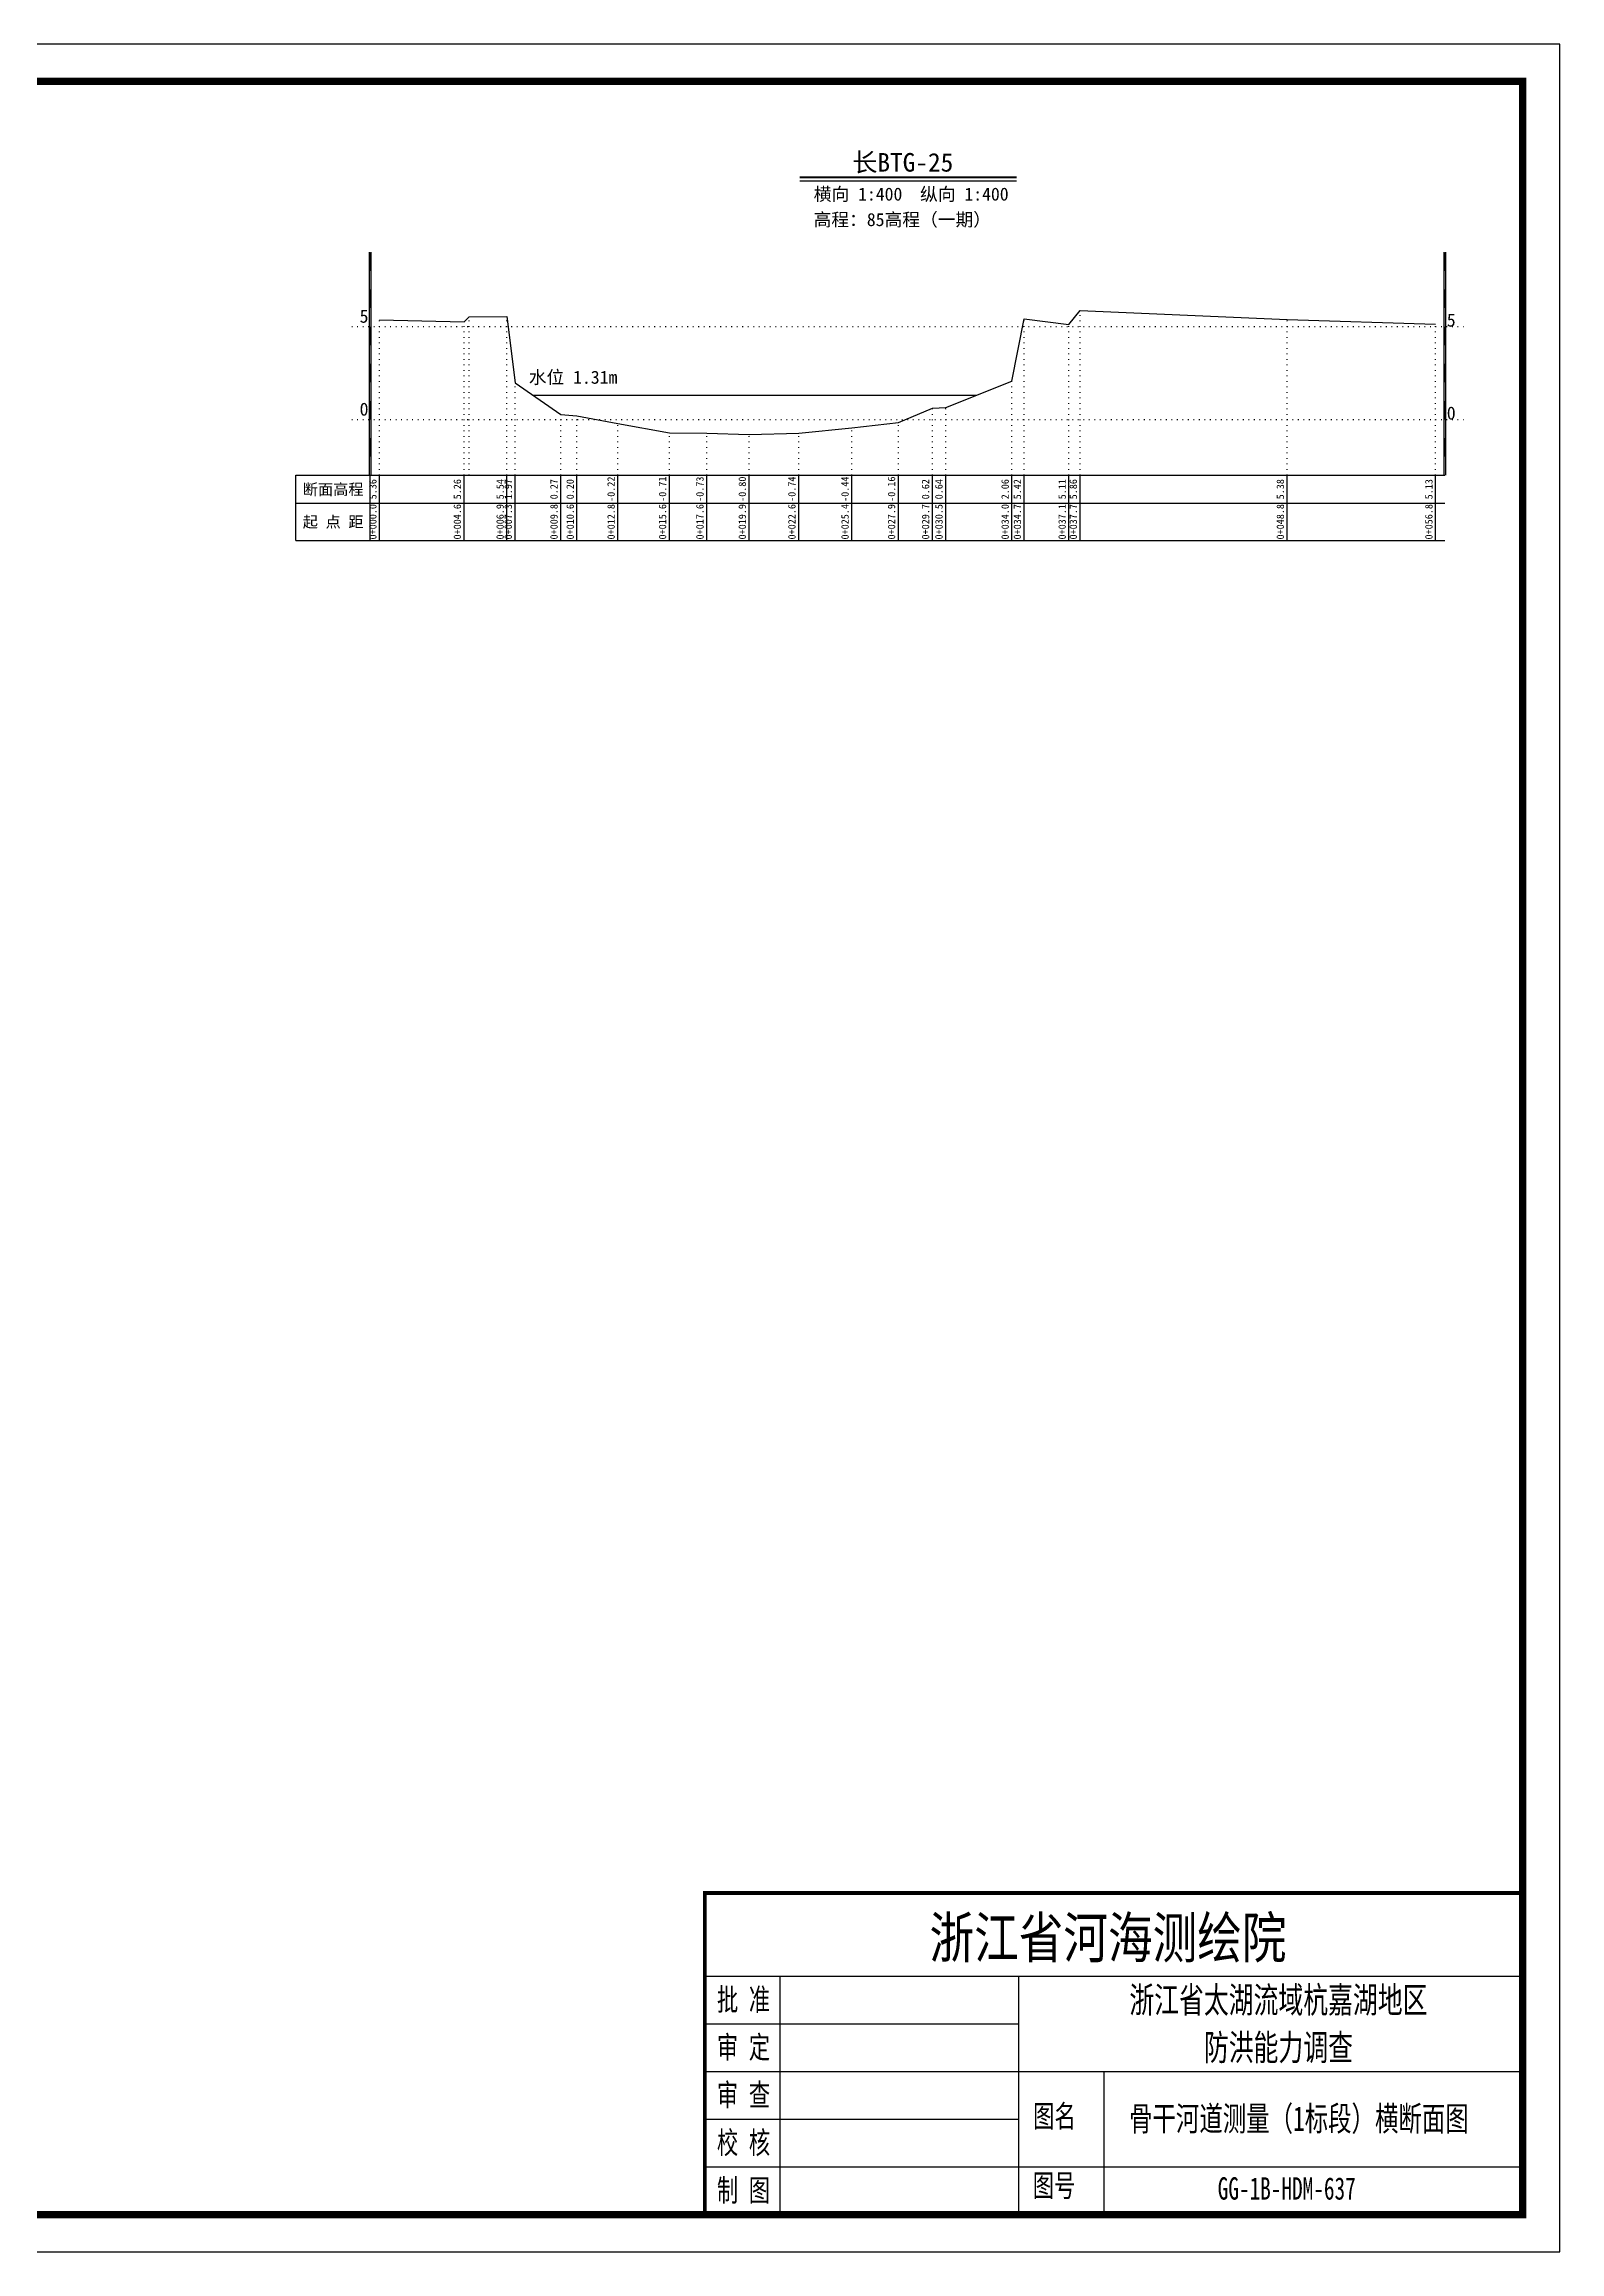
# Model space of a CAD drawing. Header units: millimetres. Extents: x 518104 to 521506, y 3371901 to 3372198.
# Drawn here: x 521301.9 to 521505.8, y 3371900.9 to 3372197.9 of the extents above; entities that cross this region are included whole.
import ezdxf
from ezdxf.enums import TextEntityAlignment as Align

# ---------------------------------------------------------------- set-up
doc = ezdxf.new("R2010")
doc.units = ezdxf.units.MM
doc.header["$LTSCALE"] = 0.4
doc.header["$MEASUREMENT"] = 0
doc.linetypes.add('X4', pattern=[1.6, 0, -1.6])
for name, color, linetype in [('DMX', 1, 'Continuous'), ('TEXT', 7, 'Continuous'), ('zdm1', 5, 'Continuous'), ('ZDMT5', 3, 'Continuous'), ('图框', 7, 'Continuous'), ('断面名称', 5, 'Continuous'), ('比例尺', 3, 'Continuous'), ('水位', 4, 'Continuous')]:
    doc.layers.add(name, color=color, linetype=linetype)
doc.styles.add('HDM', font='仿宋_GB2312.ttf')
doc.styles.add('tk2', font='SimSun.ttf', dxfattribs={"width": 0.8})

msp = doc.modelspace()

# ---------------------------------------------------------------- linework, layer by layer
at = {"lineweight": 100, "const_width": 0.5}
msp.add_lwpolyline([(521500.78, 3371949.15), (521390.78, 3371949.15), (521390.78, 3371905.87), (521500.78, 3371905.87), (521500.78, 3371949.15)], dxfattribs=at)
at = {"layer": 'DMX', "linetype": 'Continuous', "flags": 128}
msp.add_lwpolyline([(521347.03, 3372160.77), (521358.41, 3372160.52), (521359.08, 3372161.17), (521364.16, 3372161.22), (521365.26, 3372152.3), (521371.41, 3372148.05), (521373.58, 3372147.87), (521379.08, 3372146.82), (521386.01, 3372145.6), (521391.03, 3372145.55), (521396.73, 3372145.37), (521403.41, 3372145.52), (521410.56, 3372146.27), (521416.81, 3372146.97), (521421.38, 3372148.92), (521423.18, 3372148.97), (521432.08, 3372152.52), (521433.73, 3372160.92), (521439.76, 3372160.15), (521441.26, 3372162.02), (521469.11, 3372160.82), (521489.08, 3372160.2)], dxfattribs=at)
at = {"layer": 'TEXT', "color": 0}
for p, q in [((521390.78, 3371937.95, 0), (521500.78, 3371937.95, 0)), ((521400.87, 3371937.95, 0), (521400.87, 3371912.29, 0)), ((521432.95, 3371937.95, 0), (521432.95, 3371912.29, 0)), ((521390.78, 3371931.54, 0), (521432.95, 3371931.54, 0)), ((521390.78, 3371925.12, 0), (521432.95, 3371925.12, 0)), ((521432.95, 3371925.12, 0), (521500.78, 3371925.12, 0)), ((521444.44, 3371925.12, 0), (521444.44, 3371905.87, 0)), ((521390.78, 3371918.7, 0), (521432.95, 3371918.7, 0)), ((521390.78, 3371912.29, 0), (521500.78, 3371912.29, 0)), ((521400.87, 3371912.29, 0), (521400.87, 3371905.87, 0)), ((521432.95, 3371912.29, 0), (521432.95, 3371905.87, 0))]:
    msp.add_line(p, q, dxfattribs=at)
at = {"layer": 'zdm1', "linetype": 'Continuous'}
for p, q in [((521345.66, 3372139.87), (521345.66, 3372169.87)), ((521345.91, 3372139.87), (521345.91, 3372169.87)), ((521490.21, 3372139.87), (521490.21, 3372169.87)), ((521490.46, 3372139.87), (521490.46, 3372169.87)), ((521335.78, 3372139.87), (521347.03, 3372139.87)), ((521335.78, 3372131.12), (521335.78, 3372139.87)), ((521345.78, 3372131.12), (521345.78, 3372139.87)), ((521347.03, 3372139.87), (521490.33, 3372139.87)), ((521335.78, 3372136.12), (521490.33, 3372136.12)), ((521335.78, 3372131.12), (521490.33, 3372131.12))]:
    msp.add_line(p, q, dxfattribs=at)
at = {"layer": 'zdm1', "linetype": 'X4'}
for p, q in [((521343.28, 3372159.87), (521492.83, 3372159.87)), ((521343.28, 3372147.37), (521492.83, 3372147.37))]:
    msp.add_line(p, q, dxfattribs=at)
at = {"layer": 'zdm1', "linetype": 'Continuous', "flags": 128}
for points in [[(521345.78, 3372167.37, 0.25, 0.25, 0), (521345.78, 3372169.87, 0.25, 0.25, 0)], [(521490.33, 3372167.37, 0.25, 0.25, 0), (521490.33, 3372169.87, 0.25, 0.25, 0)], [(521345.78, 3372162.37, 0.25, 0.25, 0), (521345.78, 3372164.87, 0.25, 0.25, 0)], [(521490.33, 3372162.37, 0.25, 0.25, 0), (521490.33, 3372164.87, 0.25, 0.25, 0)], [(521345.78, 3372157.37, 0.25, 0.25, 0), (521345.78, 3372159.87, 0.25, 0.25, 0)], [(521490.33, 3372157.37, 0.25, 0.25, 0), (521490.33, 3372159.87, 0.25, 0.25, 0)], [(521345.78, 3372152.37, 0.25, 0.25, 0), (521345.78, 3372154.87, 0.25, 0.25, 0)], [(521490.33, 3372152.37, 0.25, 0.25, 0), (521490.33, 3372154.87, 0.25, 0.25, 0)], [(521345.78, 3372147.37, 0.25, 0.25, 0), (521345.78, 3372149.87, 0.25, 0.25, 0)], [(521490.33, 3372147.37, 0.25, 0.25, 0), (521490.33, 3372149.87, 0.25, 0.25, 0)], [(521345.78, 3372142.37, 0.25, 0.25, 0), (521345.78, 3372144.87, 0.25, 0.25, 0)], [(521490.33, 3372142.37, 0.25, 0.25, 0), (521490.33, 3372144.87, 0.25, 0.25, 0)]]:
    msp.add_lwpolyline(points, format="xyseb", dxfattribs=at)
at = {"layer": 'ZDMT5', "linetype": 'X4'}
for p, q in [((521441.26, 3372139.87), (521441.26, 3372162.02)), ((521347.03, 3372139.87), (521347.03, 3372160.77)), ((521358.41, 3372139.87), (521358.41, 3372160.52)), ((521359.08, 3372139.87), (521359.08, 3372161.17)), ((521364.16, 3372139.87), (521364.16, 3372161.22)), ((521433.73, 3372139.87), (521433.73, 3372160.92)), ((521439.76, 3372139.87), (521439.76, 3372160.15)), ((521469.11, 3372139.87), (521469.11, 3372160.82)), ((521489.08, 3372139.87), (521489.08, 3372160.2)), ((521365.26, 3372139.87), (521365.26, 3372152.3)), ((521432.08, 3372139.87), (521432.08, 3372152.52)), ((521371.41, 3372139.87), (521371.41, 3372148.05)), ((521373.58, 3372139.87), (521373.58, 3372147.87)), ((521416.81, 3372139.87), (521416.81, 3372146.97)), ((521421.38, 3372139.87), (521421.38, 3372148.92)), ((521423.18, 3372139.87), (521423.18, 3372148.97)), ((521379.08, 3372139.87), (521379.08, 3372146.82)), ((521386.01, 3372139.87), (521386.01, 3372145.6)), ((521391.03, 3372139.87), (521391.03, 3372145.55)), ((521396.73, 3372139.87), (521396.73, 3372145.37)), ((521403.41, 3372139.87), (521403.41, 3372145.52)), ((521410.56, 3372139.87), (521410.56, 3372146.27))]:
    msp.add_line(p, q, dxfattribs=at)
at = {"layer": 'ZDMT5', "linetype": 'Continuous'}
for p, q in [((521347.03, 3372131.12), (521347.03, 3372139.87)), ((521358.41, 3372131.12), (521358.41, 3372139.87)), ((521364.16, 3372131.12), (521364.16, 3372139.87)), ((521365.26, 3372131.12), (521365.26, 3372139.87)), ((521371.41, 3372131.12), (521371.41, 3372139.87)), ((521373.58, 3372131.12), (521373.58, 3372139.87)), ((521379.08, 3372131.12), (521379.08, 3372139.87)), ((521386.01, 3372131.12), (521386.01, 3372139.87)), ((521391.03, 3372131.12), (521391.03, 3372139.87)), ((521396.73, 3372131.12), (521396.73, 3372139.87)), ((521403.41, 3372131.12), (521403.41, 3372139.87)), ((521410.56, 3372131.12), (521410.56, 3372139.87)), ((521416.81, 3372131.12), (521416.81, 3372139.87)), ((521421.38, 3372131.12), (521421.38, 3372139.87)), ((521423.18, 3372131.12), (521423.18, 3372139.87)), ((521432.08, 3372131.12), (521432.08, 3372139.87)), ((521433.73, 3372131.12), (521433.73, 3372139.87)), ((521439.76, 3372131.12), (521439.76, 3372139.87)), ((521441.26, 3372131.12), (521441.26, 3372139.87)), ((521469.11, 3372131.12), (521469.11, 3372139.87)), ((521489.08, 3372131.12), (521489.08, 3372139.87))]:
    msp.add_line(p, q, dxfattribs=at)
at = {"layer": '图框', "flags": 128}
msp.add_lwpolyline([(521085.78, 3371900.87), (521505.78, 3371900.87), (521505.78, 3372197.87), (521085.78, 3372197.87)], close=True, dxfattribs=at)
at = {"layer": '图框', "const_width": 1, "flags": 128}
msp.add_lwpolyline([(521110.78, 3371905.87), (521500.78, 3371905.87), (521500.78, 3372192.87), (521110.78, 3372192.87)], close=True, dxfattribs=at)
at = {"layer": '比例尺', "color": 3, "linetype": 'Continuous', "lineweight": 40}
msp.add_line((521403.57, 3372179.97), (521432.69, 3372179.97), dxfattribs=at)
at = {"layer": '比例尺', "color": 3, "linetype": 'Continuous'}
msp.add_line((521403.57, 3372179.47), (521432.69, 3372179.47), dxfattribs=at)
at = {"layer": '水位', "color": 6, "linetype": 'Continuous'}
msp.add_line((521367.65, 3372150.65), (521427.38, 3372150.65), dxfattribs=at)

# ---------------------------------------------------------------- texts
at = {"layer": 'TEXT', "color": 7, "ltscale": 8, "style": 'tk2'}
for tag, p, s, height, width in [('浙江省河海测绘院', (521421, 3371940.39, 0), '（单位名称）', 5.5, 0.8), ('批 准', (521392.4, 3371933.32, 0), '批准', 3, 0.7), ('审 定', (521392.4, 3371926.91, 0), '审定', 3, 0.7), ('审 查', (521392.4, 3371920.49, 0), '审 查', 3, 0.7), ('图名', (521434.94, 3371917.62, 0), '审查', 3, 0.7), ('校 核', (521392.4, 3371914.07, 0), '校 核', 3, 0.7), ('制 图', (521392.4, 3371907.66, 0), '制 图', 3, 0.7), ('图号', (521434.89, 3371908.29, 0), '图号', 3, 0.7)]:
    msp.add_attdef(tag, p, s, height=height, dxfattribs=dict(at, width=width))
at = {"layer": 'TEXT', "color": 0, "style": 'tk2', "width": 0.7}
for tag, text, height, p in [('浙江省太湖流域杭嘉湖地区', '浙江省太湖流域杭嘉湖地区', 3.5, (521467.93, 3371934.77, -206.67)), ('防洪能力调查', '防洪能力调查', 3.5, (521467.93, 3371928.38, -206.67)), ('骨干河道测量（1标段）横断面图', '骨干河道测量（1标段）横断面图', 3.3, (521470.68, 3371918.8, -206.67)), ('GG-1B-HDM-637', 'GG-1B-HDM-001', 3, (521469.05, 3371909.4, -206.67))]:
    msp.add_attdef(tag, text=text, height=height, dxfattribs=at).set_placement(p, align=Align.MIDDLE_CENTER)
at = {"layer": 'zdm1', "linetype": 'Continuous', "style": 'HDM'}
for s, p in [('5', (521345.53, 3372159.87)), ('0', (521345.53, 3372147.37))]:
    msp.add_text(s, height=1.75, dxfattribs=at).set_placement(p, align=Align.BOTTOM_RIGHT)
for s, p in [('5', (521490.58, 3372159.87)), ('0', (521490.58, 3372147.37))]:
    msp.add_text(s, height=1.75, dxfattribs=at).set_placement(p)
for s, p in [('断面高程', (521340.78, 3372138)), ('起 点 距', (521340.78, 3372133.62))]:
    msp.add_text(s, height=1.5, dxfattribs=at).set_placement(p, align=Align.MIDDLE)
at = {"layer": 'ZDMT5', "linetype": 'Continuous', "style": 'HDM'}
for s, p in [('5.36', (521346.91, 3372138)), ('5.26', (521358.28, 3372138)), ('5.54', (521364.03, 3372138)), ('1.97', (521365.13, 3372138)), ('0.27', (521371.28, 3372138)), ('0.20', (521373.46, 3372138)), ('-0.22', (521378.96, 3372138)), ('-0.71', (521385.88, 3372138)), ('-0.73', (521390.91, 3372138)), ('-0.80', (521396.61, 3372138)), ('-0.74', (521403.28, 3372138)), ('-0.44', (521410.43, 3372138)), ('-0.16', (521416.68, 3372138)), ('0.62', (521421.26, 3372138)), ('0.64', (521423.06, 3372138)), ('2.06', (521431.96, 3372138)), ('5.42', (521433.61, 3372138)), ('5.11', (521439.63, 3372138)), ('5.86', (521441.13, 3372138)), ('5.38', (521468.98, 3372138)), ('5.13', (521488.96, 3372138)), ('0+000.0', (521346.91, 3372133.62)), ('0+004.6', (521358.28, 3372133.62)), ('0+006.9', (521364.03, 3372133.62)), ('0+007.3', (521365.13, 3372133.62)), ('0+009.8', (521371.28, 3372133.62)), ('0+010.6', (521373.46, 3372133.62)), ('0+012.8', (521378.96, 3372133.62)), ('0+015.6', (521385.88, 3372133.62)), ('0+017.6', (521390.91, 3372133.62)), ('0+019.9', (521396.61, 3372133.62)), ('0+022.6', (521403.28, 3372133.62)), ('0+025.4', (521410.43, 3372133.62)), ('0+027.9', (521416.68, 3372133.62)), ('0+029.7', (521421.26, 3372133.62)), ('0+030.5', (521423.06, 3372133.62)), ('0+034.0', (521431.96, 3372133.62)), ('0+034.7', (521433.61, 3372133.62)), ('0+037.1', (521439.63, 3372133.62)), ('0+037.7', (521441.13, 3372133.62)), ('0+048.8', (521468.98, 3372133.62)), ('0+056.8', (521488.96, 3372133.62))]:
    msp.add_text(s, height=1, rotation=90, dxfattribs=at).set_placement(p, align=Align.BOTTOM_CENTER)
at = {"layer": '断面名称', "color": 5, "linetype": 'Continuous', "style": 'HDM'}
msp.add_text('长BTG-25', height=2.5, dxfattribs=at).set_placement((521417.39, 3372182.02), align=Align.MIDDLE)
at = {"layer": '比例尺', "color": 3, "linetype": 'Continuous', "style": 'HDM'}
for s, p in [('横向 1:400  纵向 1:400', (521431.64, 3372176.3)), ('高程：85高程（一期）', (521429.27, 3372172.87))]:
    msp.add_text(s, height=1.75, dxfattribs=at).set_placement(p, align=Align.BOTTOM_RIGHT)
at = {"layer": '水位', "color": 6, "linetype": 'Continuous', "style": 'HDM'}
msp.add_text('水位 1.31m', height=1.75, dxfattribs=at).set_placement((521379.01, 3372151.66), align=Align.BOTTOM_RIGHT)

doc.saveas('drawing.dxf')
